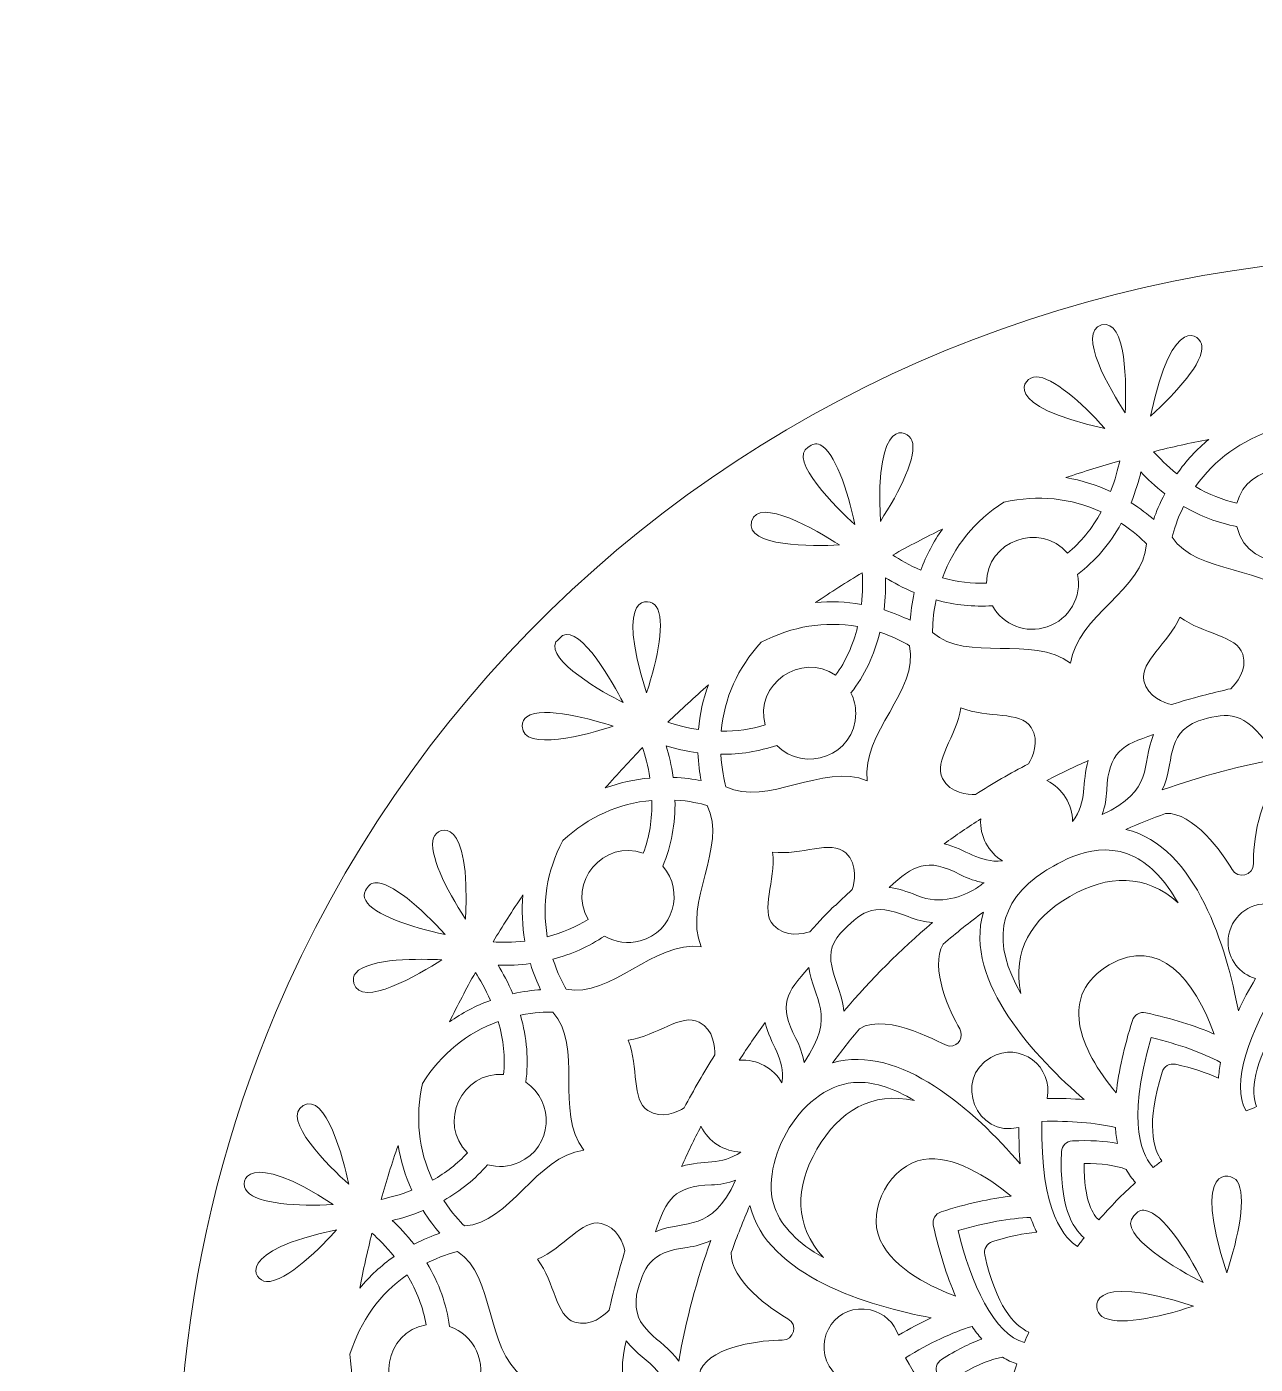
# Model space of a CAD drawing. Header units: inches. Extents: x -25 to 3711, y -26 to 945.
# Drawn here: x 932.6 to 1361.7, y 477.5 to 944.8 of the extents above; entities that cross this region are included whole.
import ezdxf

# ---------------------------------------------------------------- set-up
doc = ezdxf.new("R2010")
doc.units = ezdxf.units.IN
doc.header["$MEASUREMENT"] = 0
doc.layers.add('_U+0421_U+043B_U+043E_U+0439 1', color=7, linetype='Continuous')

# ---------------------------------------------------------------- blocks, each defined once
blk = doc.blocks.new('block 2')
at = {"layer": '_U+0421_U+043B_U+043E_U+0439 1', "lineweight": 0}
for points, knots in [([(750.52, 771.98), (750.4, 772.1), (750.34, 772.18), (750.07, 772.33), (525.97, 944.79), (201.88, 855.08), (93.56, 598.99), (-24.91, 318.93), (179.57, 3), (488.84, 3), (892.5, 3), (1078.2, 519.12), (750.52, 771.98)], [0, 0, 0, 0, 1, 1, 1, 2, 2, 2, 3, 3, 3, 4, 4, 4, 4]), ([(1585.8, 830.21), (1363.62, 924.19), (1111.16, 816.94), (1019.52, 600.29), (952.37, 441.51), (985.37, 253.34), (1112.11, 126.6), (1125.18, 113.53), (1139.26, 101.15), (1153.97, 89.79), (1154.04, 89.72), (1154.1, 89.66), (1154.17, 89.61), (1154.31, 89.49), (1154.47, 89.38), (1154.63, 89.28), (1183.71, 66.91), (1215.62, 48.31), (1249.45, 34.01), (1390.48, -25.65), (1555.66, -6.48), (1680.02, 88.83), (1680.02, 88.83), (1680.27, 88.99), (1680.27, 88.99), (1680.42, 89.1), (1680.57, 89.22), (1680.71, 89.35), (1709.98, 111.88), (1736.6, 138.23), (1759.95, 168.46), (1759.95, 168.46), (1760.12, 168.66), (1760.12, 168.66), (1760.24, 168.8), (1760.35, 168.96), (1760.45, 169.12), (1782.82, 198.21), (1801.42, 230.1), (1815.73, 263.93), (1838.26, 317.2), (1849.68, 373.78), (1849.68, 432.11), (1849.68, 610.21), (1741.73, 764.26), (1585.8, 830.21)], [0, 0, 0, 0, 1, 1, 1, 2, 2, 2, 3, 3, 3, 4, 4, 4, 5, 5, 5, 6, 6, 6, 7, 7, 7, 8, 8, 8, 9, 9, 9, 10, 10, 10, 11, 11, 11, 12, 12, 12, 13, 13, 13, 14, 14, 14, 15, 15, 15, 15]), ([(1343.11, 833.22), (1343.6, 827.52), (1334.5, 817.2), (1325.13, 808.74), (1333.09, 845.93), (1342.79, 836.86), (1343.11, 833.22)], [0, 0, 0, 0, 1, 1, 1, 2, 2, 2, 2]), ([(1308.05, 840.59), (1316.95, 842.97), (1316.74, 819.15), (1316.27, 809.9), (1311.23, 817.68), (1299.15, 838.2), (1308.05, 840.59)], [0, 0, 0, 0, 1, 1, 1, 2, 2, 2, 2]), ([(1285.16, 822.47), (1290.93, 822.47), (1300.94, 813.59), (1309.18, 804.46), (1272.19, 812.37), (1280.69, 822.47), (1285.16, 822.47)], [0, 0, 0, 0, 1, 1, 1, 2, 2, 2, 2]), ([(1241.8, 800.28), (1243.75, 794.91), (1237.63, 782.58), (1230.77, 771.98), (1228.85, 809.64), (1240.49, 803.9), (1241.8, 800.28)], [0, 0, 0, 0, 1, 1, 1, 2, 2, 2, 2]), ([(1368.55, 804.03), (1380.84, 803.48), (1391.58, 799.41), (1400.5, 791.93), (1395.95, 787.17), (1390.87, 783.52), (1385.35, 781.03), (1379.15, 794.34), (1359.04, 792.53), (1355.36, 778.3), (1350.36, 779.44), (1345.5, 781.4), (1340.86, 784.13), (1347.54, 793.64), (1356.84, 800.32), (1368.55, 804.03)], [0, 0, 0, 0, 1, 1, 1, 2, 2, 2, 3, 3, 3, 4, 4, 4, 5, 5, 5, 5]), ([(1205.54, 797.95), (1207.12, 798.91), (1208.17, 799.47), (1209.71, 798.71), (1214.9, 796.14), (1219.27, 783.11), (1221.91, 770.82), (1215.63, 776.49), (1198.31, 793.54), (1205.54, 797.95)], [0, 0, 0, 0, 1, 1, 1, 2, 2, 2, 3, 3, 3, 3]), ([(1334.39, 788.57), (1330.87, 791.34), (1328.11, 794.15), (1326.19, 796.32), (1332.57, 797.92), (1339.03, 799.36), (1345.52, 800.62), (1341.31, 797.17), (1337.58, 793.14), (1334.39, 788.57)], [0, 0, 0, 0, 1, 1, 1, 2, 2, 2, 3, 3, 3, 3]), ([(1311.22, 782.38), (1306.18, 784.73), (1300.96, 786.35), (1295.61, 787.24), (1301.82, 789.37), (1308.11, 791.35), (1314.4, 793.15), (1313.81, 790.31), (1312.82, 786.51), (1311.22, 782.38)], [0, 0, 0, 0, 1, 1, 1, 2, 2, 2, 3, 3, 3, 3]), ([(1321.77, 789.22), (1323.94, 786.92), (1326.74, 784.26), (1330.16, 781.64), (1328.39, 778.28), (1327.13, 775.17), (1326.25, 772.64), (1324.22, 774.4), (1321.58, 776.46), (1318.36, 778.49), (1319.96, 782.45), (1321.05, 786.15), (1321.77, 789.22)], [0, 0, 0, 0, 1, 1, 1, 2, 2, 2, 3, 3, 3, 4, 4, 4, 4]), ([(1376.5, 743.62), (1366.16, 756.95), (1341.46, 753.11), (1332.69, 766.48), (1333.27, 768.84), (1334.45, 772.71), (1336.72, 777.22), (1342.6, 773.77), (1348.83, 771.39), (1355.29, 770.13), (1359.36, 752.63), (1386.05, 754.84), (1386.92, 773), (1394.07, 775.9), (1400.56, 780.37), (1406.28, 786.32), (1409.61, 782.57), (1411.74, 779.16), (1412.91, 777.04), (1407.89, 761.85), (1383.04, 759.17), (1376.5, 743.62)], [0, 0, 0, 0, 1, 1, 1, 2, 2, 2, 3, 3, 3, 4, 4, 4, 5, 5, 5, 6, 6, 6, 7, 7, 7, 7]), ([(1185.79, 771.95), (1188.17, 780.85), (1208.69, 768.76), (1216.47, 763.73), (1207.22, 763.25), (1183.4, 763.05), (1185.79, 771.95)], [0, 0, 0, 0, 1, 1, 1, 2, 2, 2, 2]), ([(1273.93, 778.68), (1285.94, 781.32), (1297.36, 780.17), (1307.91, 775.27), (1304.75, 769.49), (1300.79, 764.64), (1296.1, 760.81), (1286.72, 771.99), (1267.73, 765.17), (1267.84, 750.41), (1262.76, 750.22), (1257.6, 750.84), (1252.45, 752.26), (1256.47, 763.24), (1263.69, 772.12), (1273.93, 778.68)], [0, 0, 0, 0, 1, 1, 1, 2, 2, 2, 3, 3, 3, 4, 4, 4, 5, 5, 5, 5]), ([(1299.69, 753.45), (1305.85, 758.1), (1310.97, 764.11), (1314.95, 771.34), (1319.14, 768.58), (1322.09, 765.83), (1323.76, 764.09), (1322.85, 748.12), (1299.54, 739.1), (1297.24, 722.39), (1283.81, 732.58), (1260.98, 722.49), (1249.03, 733.1), (1249.02, 735.3), (1249.17, 739.45), (1250.23, 744.52), (1256.77, 742.72), (1263.37, 742.05), (1269.9, 742.5), (1273.66, 735.75), (1281.65, 732.59), (1289.08, 735.12), (1296.82, 737.75), (1301.28, 745.62), (1299.69, 753.45)], [0, 0, 0, 0, 1, 1, 1, 2, 2, 2, 3, 3, 3, 4, 4, 4, 5, 5, 5, 6, 6, 6, 7, 7, 7, 8, 8, 8, 8]), ([(1244.93, 754.9), (1240.87, 756.65), (1237.51, 758.61), (1235.11, 760.2), (1240.8, 763.37), (1246.61, 766.42), (1252.47, 769.3), (1249.34, 764.91), (1246.82, 760.1), (1244.93, 754.9)], [0, 0, 0, 0, 1, 1, 1, 2, 2, 2, 3, 3, 3, 3]), ([(1224.17, 742.93), (1218.77, 743.88), (1213.4, 744.1), (1208.11, 743.6), (1213.47, 747.22), (1218.94, 750.71), (1224.46, 754.03), (1224.62, 751.15), (1224.64, 747.27), (1224.17, 742.93)], [0, 0, 0, 0, 1, 1, 1, 2, 2, 2, 3, 3, 3, 3]), ([(1152.47, 742.25), (1155.75, 737.57), (1153.03, 724.08), (1149.14, 712.07), (1137.56, 747.87), (1150.26, 745.41), (1152.47, 742.25)], [0, 0, 0, 0, 1, 1, 1, 2, 2, 2, 2]), ([(1232.58, 752.26), (1235.27, 750.6), (1238.66, 748.76), (1242.64, 747.12), (1241.8, 743.41), (1241.39, 740.09), (1241.2, 737.41), (1238.78, 738.59), (1235.69, 739.89), (1232.06, 741.02), (1232.58, 745.25), (1232.67, 749.11), (1232.58, 752.26)], [0, 0, 0, 0, 1, 1, 1, 2, 2, 2, 3, 3, 3, 4, 4, 4, 4]), ([(1335.4, 738.51), (1343.59, 732.41), (1355.26, 732.2), (1357.37, 725.52), (1359.14, 719.91), (1355.01, 715.24), (1353.18, 713.51), (1350.54, 712.91), (1347.75, 712.22), (1344.47, 711.37), (1344.47, 711.37), (1344.47, 711.37), (1344.47, 711.37), (1342.27, 710.96), (1335.36, 708.87), (1332.45, 707.98), (1330.01, 708.56), (1324.13, 710.55), (1322.86, 716.28), (1321.36, 723.11), (1331.35, 729.13), (1335.4, 738.51)], [0, 0, 0, 0, 1, 1, 1, 2, 2, 2, 3, 3, 3, 4, 4, 4, 5, 5, 5, 6, 6, 6, 7, 7, 7, 7]), ([(1117.43, 729.82), (1118.19, 730.59), (1118.96, 731.36), (1119.73, 732.12), (1126.2, 735.54), (1137.54, 715.18), (1140.88, 708.65), (1134.33, 712), (1113.93, 723.35), (1117.43, 729.82)], [0, 0, 0, 0, 1, 1, 1, 2, 2, 2, 3, 3, 3, 3]), ([(1189.1, 729.71), (1200.02, 735.37), (1211.35, 737.21), (1222.81, 735.2), (1221.25, 728.8), (1218.68, 723.09), (1215.14, 718.18), (1203.16, 726.57), (1186.61, 714.99), (1190.54, 700.82), (1185.68, 699.32), (1180.52, 698.59), (1175.19, 698.62), (1176.23, 710.27), (1180.9, 720.71), (1189.1, 729.71)], [0, 0, 0, 0, 1, 1, 1, 2, 2, 2, 3, 3, 3, 4, 4, 4, 5, 5, 5, 5]), ([(1194.57, 693.71), (1204.13, 683.79), (1222.16, 689.98), (1222.16, 704.91), (1222.16, 707.34), (1221.58, 709.81), (1220.51, 712), (1225.25, 718.09), (1228.65, 725.21), (1230.62, 733.23), (1235.39, 731.64), (1238.94, 729.75), (1241.01, 728.51), (1244.26, 712.84), (1224.08, 698.09), (1226.19, 681.36), (1210.58, 687.72), (1191.13, 672.08), (1176.84, 679.24), (1176.26, 681.35), (1175.33, 685.4), (1175.05, 690.57), (1181.79, 690.53), (1188.38, 691.58), (1194.57, 693.71)], [0, 0, 0, 0, 1, 1, 1, 2, 2, 2, 3, 3, 3, 4, 4, 4, 5, 5, 5, 6, 6, 6, 7, 7, 7, 8, 8, 8, 8]), ([(1170.7, 714.82), (1168.87, 709.85), (1167.71, 704.63), (1167.23, 699.23), (1163.01, 699.84), (1159.36, 700.81), (1156.5, 701.76), (1161.11, 706.22), (1165.86, 710.59), (1170.7, 714.82)], [0, 0, 0, 0, 1, 1, 1, 2, 2, 2, 3, 3, 3, 3]), ([(1107.27, 703.72), (1112.97, 707.7), (1130.77, 702.55), (1137.46, 700.39), (1128.75, 697.57), (1105.7, 691.15), (1105.7, 700.39), (1105.7, 701.91), (1106.2, 702.96), (1107.27, 703.72)], [0, 0, 0, 0, 1, 1, 1, 2, 2, 2, 3, 3, 3, 3]), ([(1282.54, 687.3), (1276.16, 683.92), (1269.93, 680.31), (1263.98, 676.56), (1261.45, 676.5), (1255.2, 676.91), (1252.51, 682.09), (1249.29, 688.3), (1257.39, 696.7), (1258.86, 706.81), (1268.36, 703.03), (1279.68, 705.85), (1283.45, 699.95), (1286.6, 695.01), (1283.85, 689.44), (1282.54, 687.3)], [0, 0, 0, 0, 1, 1, 1, 2, 2, 2, 3, 3, 3, 4, 4, 4, 5, 5, 5, 5]), ([(1365.12, 695.35), (1366.92, 692.97), (1369.03, 690.95), (1371.43, 689.29), (1357.06, 686.74), (1342.92, 683), (1329.27, 678.12), (1333.63, 687.33), (1330.12, 697.61), (1341.86, 702.3), (1350.79, 704.8), (1356.7, 706.41), (1365.12, 695.35)], [0, 0, 0, 0, 1, 1, 1, 2, 2, 2, 3, 3, 3, 4, 4, 4, 4]), ([(1308.21, 669.51), (1309.21, 672.23), (1309.77, 675.09), (1309.88, 678.06), (1310.41, 691.42), (1315.4, 693.92), (1326.2, 697.45), (1321.78, 686.6), (1326.63, 678.05), (1308.21, 669.51)], [0, 0, 0, 0, 1, 1, 1, 2, 2, 2, 3, 3, 3, 3]), ([(1134.7, 678.83), (1138.92, 683.65), (1143.28, 688.39), (1147.72, 692.98), (1148.66, 690.11), (1149.63, 686.47), (1150.27, 682.29), (1144.87, 681.82), (1139.67, 680.66), (1134.7, 678.83)], [0, 0, 0, 0, 1, 1, 1, 2, 2, 2, 3, 3, 3, 3]), ([(1167.04, 691.12), (1167.19, 687.32), (1167.65, 684), (1168.16, 681.37), (1165.52, 681.88), (1162.2, 682.34), (1158.4, 682.49), (1157.81, 686.71), (1156.9, 690.46), (1155.99, 693.48), (1159.02, 692.57), (1162.77, 691.67), (1167.04, 691.12)], [0, 0, 0, 0, 1, 1, 1, 2, 2, 2, 3, 3, 3, 4, 4, 4, 4]), ([(1288.92, 681.42), (1293.69, 683.89), (1298.54, 686.23), (1303.41, 688.41), (1301.01, 680.65), (1303.24, 674.14), (1297.95, 667.12), (1297.9, 672.99), (1294.48, 678.72), (1288.92, 681.42)], [0, 0, 0, 0, 1, 1, 1, 2, 2, 2, 3, 3, 3, 3]), ([(1330.41, 669.9), (1340.02, 670.5), (1350.41, 656.04), (1353.62, 650.35), (1355.65, 646.74), (1361.18, 648.24), (1361.11, 652.37), (1361.02, 658.96), (1362.69, 676.85), (1371.31, 681.09), (1377.14, 682.17), (1383.03, 683.05), (1388.85, 683.71), (1370.96, 666.76), (1378.28, 632.44), (1386.44, 609.2), (1383.1, 611.52), (1379.41, 613.82), (1375.4, 616.08), (1383.1, 624.59), (1377.05, 638.31), (1365.53, 638.31), (1358.19, 638.31), (1352.22, 632.34), (1352.22, 625), (1352.22, 618.94), (1356.24, 613.82), (1361.82, 612.22), (1359.54, 608.34), (1357.54, 604.59), (1355.85, 600.99), (1351.77, 622.49), (1341.32, 658.4), (1316.55, 664.32), (1321.15, 666.34), (1325.67, 668.16), (1330.41, 669.9)], [0, 0, 0, 0, 1, 1, 1, 2, 2, 2, 3, 3, 3, 4, 4, 4, 5, 5, 5, 6, 6, 6, 7, 7, 7, 8, 8, 8, 9, 9, 9, 10, 10, 10, 11, 11, 11, 12, 12, 12, 12]), ([(1150.96, 674.47), (1151.11, 667.88), (1150.11, 661.7), (1147.97, 656.05), (1134.26, 661.04), (1121.2, 645.64), (1128.7, 632.91), (1124.39, 630.21), (1119.61, 628.16), (1114.43, 626.81), (1112.43, 638.34), (1114.24, 649.63), (1119.83, 660.44), (1128.91, 668.73), (1139.37, 673.45), (1150.96, 674.47)], [0, 0, 0, 0, 1, 1, 1, 2, 2, 2, 3, 3, 3, 4, 4, 4, 5, 5, 5, 5]), ([(1154.76, 651.47), (1157.76, 658.58), (1159.19, 666.34), (1159.03, 674.59), (1164.04, 674.29), (1167.96, 673.39), (1170.28, 672.71), (1177.47, 658.43), (1161.8, 638.96), (1168.16, 623.34), (1151.44, 625.45), (1136.71, 605.3), (1121.05, 608.52), (1119.94, 610.41), (1117.99, 614.08), (1116.39, 619), (1122.95, 620.71), (1129.01, 623.43), (1134.44, 627.09), (1138.13, 624.9), (1142.66, 624.25), (1146.82, 625.37), (1158.44, 628.48), (1162.5, 642.72), (1154.76, 651.47)], [0, 0, 0, 0, 1, 1, 1, 2, 2, 2, 3, 3, 3, 4, 4, 4, 5, 5, 5, 6, 6, 6, 7, 7, 7, 8, 8, 8, 8]), ([(1074.71, 661.41), (1076.16, 665.68), (1087.97, 669.61), (1085.82, 633.02), (1078.98, 643.58), (1072.85, 655.91), (1074.71, 661.41)], [0, 0, 0, 0, 1, 1, 1, 2, 2, 2, 2]), ([(1265.82, 668.02), (1265.41, 661.92), (1268.6, 656.29), (1273.4, 653.31), (1265.15, 652.6), (1260.73, 657.53), (1253.06, 659.29), (1257.21, 662.3), (1261.48, 665.22), (1265.82, 668.02)], [0, 0, 0, 0, 1, 1, 1, 2, 2, 2, 3, 3, 3, 3]), ([(1193.15, 656.38), (1203.3, 655.19), (1213.5, 660.84), (1218.67, 656.12), (1223.17, 652), (1221.64, 645.51), (1220.98, 643.39), (1218.66, 641.23), (1216.08, 638.74), (1215.08, 637.79), (1214.08, 637.27), (1214.05, 637.03), (1206.14, 628.56), (1204.01, 627.9), (1197.5, 626.39), (1193.41, 630.86), (1188.68, 636.02), (1194.33, 646.24), (1193.15, 656.38)], [0, 0, 0, 0, 1, 1, 1, 2, 2, 2, 3, 3, 3, 4, 4, 4, 5, 5, 5, 6, 6, 6, 6]), ([(1319.75, 654.64), (1325.35, 651.74), (1330.37, 646.41), (1334.76, 638.72), (1323.5, 648.83), (1310.29, 648.63), (1296.92, 640.9), (1283.48, 633.14), (1276.76, 621.75), (1279.89, 607.02), (1269.8, 624.27), (1271.31, 638.73), (1288.18, 649.74), (1291.67, 651.68), (1305.93, 661.8), (1319.75, 654.64)], [0, 0, 0, 0, 1, 1, 1, 2, 2, 2, 3, 3, 3, 4, 4, 4, 5, 5, 5, 5]), ([(1258.73, 648.52), (1261.41, 647.12), (1264.15, 646.18), (1267, 645.69), (1266.01, 644.98), (1265, 644.26), (1263.99, 643.52), (1259.94, 641.13), (1251.98, 637.71), (1243.56, 641.24), (1239.97, 642.74), (1236.78, 643.68), (1233.82, 644.08), (1242.27, 651.67), (1246.89, 654.76), (1258.73, 648.52)], [0, 0, 0, 0, 1, 1, 1, 2, 2, 2, 3, 3, 3, 4, 4, 4, 5, 5, 5, 5]), ([(1050.96, 642.94), (1051.9, 644.61), (1052.5, 645.56), (1054.2, 645.67), (1059.97, 646.03), (1070.28, 636.94), (1078.71, 627.62), (1066.64, 630.2), (1053.77, 634.48), (1050.98, 639.54), (1050.37, 640.66), (1050.31, 641.79), (1050.96, 642.94)], [0, 0, 0, 0, 1, 1, 1, 2, 2, 2, 3, 3, 3, 4, 4, 4, 4]), ([(1105.92, 641.42), (1105.42, 636.1), (1105.65, 630.73), (1106.6, 625.34), (1102.22, 624.82), (1098.34, 624.85), (1095.47, 625.02), (1098.8, 630.56), (1102.3, 636.04), (1105.92, 641.42)], [0, 0, 0, 0, 1, 1, 1, 2, 2, 2, 3, 3, 3, 3]), ([(1240.46, 633.86), (1243.24, 632.7), (1246.1, 632), (1249.02, 631.76), (1237.77, 622.26), (1227.57, 612.07), (1218.05, 600.85), (1217.32, 610.49), (1208.86, 619.74), (1216.86, 628.03), (1223.6, 635.01), (1227.66, 639.23), (1240.46, 633.86)], [0, 0, 0, 0, 1, 1, 1, 2, 2, 2, 3, 3, 3, 4, 4, 4, 4]), ([(1258.48, 594.64), (1255.2, 600.15), (1247.84, 616.11), (1252.71, 624.23), (1257.37, 628.23), (1261.94, 631.89), (1266.77, 635.47), (1259.67, 611.09), (1285.48, 584.16), (1302.02, 569.91), (1297.97, 570.25), (1293.62, 570.4), (1289.02, 570.35), (1291.44, 581.23), (1279.57, 590.58), (1269.34, 584.67), (1256.14, 577.05), (1264.21, 556.46), (1279.18, 560.23), (1279.13, 555.73), (1279.28, 551.47), (1279.62, 547.51), (1263.67, 566.02), (1237.52, 589.58), (1214.07, 582.76), (1217.1, 586.83), (1220.26, 590.83), (1223.52, 594.71), (1233.66, 600.82), (1253.05, 588.58), (1255.05, 588.58), (1258.13, 588.58), (1260.09, 591.95), (1258.48, 594.64)], [0, 0, 0, 0, 1, 1, 1, 2, 2, 2, 3, 3, 3, 4, 4, 4, 5, 5, 5, 6, 6, 6, 7, 7, 7, 8, 8, 8, 9, 9, 9, 10, 10, 10, 11, 11, 11, 11]), ([(1323.5, 600.26), (1321.46, 600.71), (1319.45, 599.55), (1318.82, 597.56), (1315.89, 588.25), (1314, 579.76), (1313.2, 572.25), (1300.07, 587.66), (1292.91, 606.73), (1310.72, 617), (1328.35, 627.19), (1340.33, 611.78), (1347.43, 592.84), (1340.68, 595.74), (1332.66, 598.23), (1323.5, 600.26)], [0, 0, 0, 0, 1, 1, 1, 2, 2, 2, 3, 3, 3, 4, 4, 4, 5, 5, 5, 5]), ([(1047.52, 614.16), (1052.01, 619.5), (1070.59, 619.11), (1077.55, 618.76), (1069.76, 613.71), (1049.24, 601.63), (1046.86, 610.53), (1046.46, 612), (1046.68, 613.15), (1047.52, 614.16)], [0, 0, 0, 0, 1, 1, 1, 2, 2, 2, 3, 3, 3, 3]), ([(1102.4, 606.88), (1100.74, 610.81), (1098.89, 614.19), (1097.23, 616.88), (1100.98, 616.76), (1104.76, 616.95), (1108.51, 617.46), (1109.64, 613.83), (1110.94, 610.74), (1112.11, 608.33), (1109.44, 608.14), (1106.11, 607.72), (1102.4, 606.88)], [0, 0, 0, 0, 1, 1, 1, 2, 2, 2, 3, 3, 3, 4, 4, 4, 4]), ([(1094.59, 604.59), (1089.41, 602.7), (1084.61, 600.18), (1080.23, 597.05), (1083.1, 602.89), (1086.13, 608.68), (1089.3, 614.36), (1090.87, 611.94), (1092.83, 608.59), (1094.59, 604.59)], [0, 0, 0, 0, 1, 1, 1, 2, 2, 2, 3, 3, 3, 3]), ([(1205.74, 616.04), (1207.27, 605.17), (1215.67, 599.68), (1204.13, 582.84), (1203.64, 585.76), (1202.69, 588.58), (1201.28, 591.27), (1195.06, 603.08), (1197.95, 607.4), (1205.74, 616.04)], [0, 0, 0, 0, 1, 1, 1, 2, 2, 2, 3, 3, 3, 3]), ([(1388.84, 590.18), (1385.39, 593.13), (1380.96, 596.02), (1375.63, 598.79), (1373.78, 599.75), (1371.54, 599.15), (1370.41, 597.39), (1360.6, 582), (1360.21, 572.8), (1362.21, 567.48), (1361.01, 566.98), (1359.81, 566.47), (1358.62, 565.95), (1352.8, 575.19), (1360.27, 594.25), (1369.83, 610.02), (1378.62, 605.21), (1385.73, 600.29), (1391.01, 595.36), (1390.15, 593.6), (1389.43, 591.87), (1388.84, 590.18)], [0, 0, 0, 0, 1, 1, 1, 2, 2, 2, 3, 3, 3, 4, 4, 4, 5, 5, 5, 6, 6, 6, 7, 7, 7, 7]), ([(1116.4, 600.52), (1127.05, 588.58), (1116.95, 565.72), (1127.14, 552.28), (1110.44, 549.99), (1101.43, 526.71), (1085.47, 525.77), (1083.91, 527.31), (1081.08, 530.35), (1078.25, 534.68), (1084.14, 538.04), (1089.29, 542.23), (1093.59, 547.17), (1097.21, 546.14), (1101.04, 546.41), (1104.52, 547.96), (1116.46, 553.32), (1117.04, 569.24), (1106.91, 575.98), (1107.97, 583.62), (1107.35, 591.49), (1105.05, 599.42), (1109.96, 600.43), (1113.98, 600.57), (1116.4, 600.52)], [0, 0, 0, 0, 1, 1, 1, 2, 2, 2, 3, 3, 3, 4, 4, 4, 5, 5, 5, 6, 6, 6, 7, 7, 7, 8, 8, 8, 8]), ([(1172.97, 585.56), (1169.22, 579.61), (1165.61, 573.37), (1162.23, 567), (1160.07, 565.69), (1154.47, 562.95), (1149.57, 566.08), (1143.68, 569.84), (1146.49, 581.17), (1142.72, 590.66), (1152.86, 592.15), (1161.23, 600.24), (1167.44, 597.01), (1172.66, 594.3), (1173.05, 588.08), (1172.97, 585.56)], [0, 0, 0, 0, 1, 1, 1, 2, 2, 2, 3, 3, 3, 4, 4, 4, 5, 5, 5, 5]), ([(1097.29, 597.22), (1099.14, 590.89), (1099.77, 584.66), (1099.16, 578.65), (1084.58, 579.9), (1076.07, 561.62), (1086.54, 551.3), (1083.08, 547.58), (1078.99, 544.37), (1074.34, 541.73), (1069.42, 552.34), (1068.25, 563.72), (1070.85, 575.6), (1077.47, 585.96), (1086.36, 593.23), (1097.29, 597.22)], [0, 0, 0, 0, 1, 1, 1, 2, 2, 2, 3, 3, 3, 4, 4, 4, 5, 5, 5, 5]), ([(1196.41, 575.84), (1193.46, 580.85), (1187.7, 584.14), (1181.51, 583.71), (1184.4, 588.18), (1187.41, 592.58), (1190.53, 596.86), (1192.36, 589), (1197.47, 584.5), (1196.41, 575.84)], [0, 0, 0, 0, 1, 1, 1, 2, 2, 2, 3, 3, 3, 3]), ([(1348.88, 577.36), (1344.78, 579.32), (1339.76, 580.97), (1333.89, 582.27), (1331.85, 582.72), (1329.84, 581.56), (1329.21, 579.56), (1323.53, 561.56), (1326.11, 552.7), (1329.08, 548.5), (1328.06, 547.73), (1327.06, 546.95), (1326.09, 546.16), (1322.86, 549.5), (1316.31, 560.61), (1325.38, 591.61), (1335.12, 589.24), (1343.26, 586.32), (1349.63, 582.93), (1349.26, 581.01), (1349, 579.15), (1348.88, 577.36)], [0, 0, 0, 0, 1, 1, 1, 2, 2, 2, 3, 3, 3, 4, 4, 4, 5, 5, 5, 6, 6, 6, 7, 7, 7, 7]), ([(1223.17, 575.95), (1229.1, 575.95), (1235.57, 573.85), (1242.72, 569.59), (1227.77, 572.85), (1216.37, 566.02), (1208.62, 552.61), (1200.89, 539.22), (1200.68, 525.98), (1210.86, 514.71), (1201.96, 519.75), (1196.27, 525.59), (1193.88, 532.15), (1188.08, 548.1), (1203.48, 575.95), (1223.17, 575.95)], [0, 0, 0, 0, 1, 1, 1, 2, 2, 2, 3, 3, 3, 4, 4, 4, 5, 5, 5, 5]), ([(1029.18, 567.86), (1037.16, 572.47), (1043.13, 549.39), (1045.07, 540.35), (1038.27, 546.48), (1021.19, 563.24), (1029.18, 567.86)], [0, 0, 0, 0, 1, 1, 1, 2, 2, 2, 2]), ([(1313.59, 554.63), (1309.12, 555.47), (1303.84, 555.76), (1297.85, 555.5), (1295.76, 555.41), (1294.12, 553.76), (1294.03, 551.68), (1293.2, 532.82), (1297.98, 524.93), (1301.94, 521.64), (1301.16, 520.63), (1300.4, 519.62), (1299.65, 518.61), (1295.68, 521), (1286.47, 530.05), (1287.21, 562.32), (1297.19, 562.55), (1305.82, 561.84), (1312.88, 560.19), (1313.02, 558.25), (1313.26, 556.39), (1313.59, 554.63)], [0, 0, 0, 0, 1, 1, 1, 2, 2, 2, 3, 3, 3, 4, 4, 4, 5, 5, 5, 6, 6, 6, 7, 7, 7, 7]), ([(1182.03, 551.59), (1175.22, 546.88), (1168.84, 548.92), (1161.33, 546.57), (1163.45, 551.3), (1165.72, 555.99), (1168.11, 560.6), (1170.74, 555.17), (1176.28, 551.78), (1182.03, 551.59)], [0, 0, 0, 0, 1, 1, 1, 2, 2, 2, 3, 3, 3, 3]), ([(1039.67, 533.26), (1027.1, 532.62), (1013.35, 533.47), (1009.53, 537.83), (1006.38, 541.41), (1009.46, 553.14), (1039.67, 533.26)], [0, 0, 0, 0, 1, 1, 1, 2, 2, 2, 2]), ([(1056.35, 535.06), (1058.16, 541.38), (1060.15, 547.69), (1062.29, 553.92), (1063.18, 548.56), (1064.8, 543.33), (1067.16, 538.28), (1063, 536.62), (1059.2, 535.64), (1056.35, 535.06)], [0, 0, 0, 0, 1, 1, 1, 2, 2, 2, 3, 3, 3, 3]), ([(1251.97, 530.7), (1249.98, 530.07), (1248.82, 528.06), (1249.27, 526.02), (1251.38, 516.49), (1253.99, 508.2), (1257.05, 501.29), (1249.69, 503.91), (1235.43, 510.46), (1230.74, 520.81), (1225.71, 531.9), (1234.65, 547.26), (1245.84, 549.04), (1256.17, 550.69), (1268.31, 542.9), (1276.42, 536.22), (1269.09, 535.37), (1260.89, 533.52), (1251.97, 530.7)], [0, 0, 0, 0, 1, 1, 1, 2, 2, 2, 3, 3, 3, 4, 4, 4, 5, 5, 5, 6, 6, 6, 6]), ([(1307.08, 527.88), (1305.23, 529.45), (1301.9, 534.15), (1301.93, 547.6), (1308, 547.63), (1312.98, 546.93), (1316.69, 545.55), (1317.63, 543.8), (1318.71, 542.26), (1319.94, 540.95), (1315.41, 536.88), (1311.09, 532.5), (1307.08, 527.88)], [0, 0, 0, 0, 1, 1, 1, 2, 2, 2, 3, 3, 3, 4, 4, 4, 4]), ([(1351.77, 509.39), (1339.08, 548.23), (1353.41, 544.44), (1355.41, 541.45), (1358.82, 536.33), (1355.89, 522.01), (1351.77, 509.39)], [0, 0, 0, 0, 1, 1, 1, 2, 2, 2, 2]), ([(1171.74, 540.12), (1174.69, 540.23), (1177.53, 540.79), (1180.23, 541.77), (1171.59, 523.23), (1163.12, 528.26), (1152.24, 523.76), (1156.06, 535.19), (1158.65, 539.61), (1171.74, 540.12)], [0, 0, 0, 0, 1, 1, 1, 2, 2, 2, 3, 3, 3, 3]), ([(1198.47, 493.33), (1192.74, 496.53), (1178.11, 506.88), (1178.7, 516.48), (1180.7, 522.11), (1182.84, 527.56), (1185.2, 532.96), (1191.14, 508.21), (1227.04, 497.76), (1248.54, 493.68), (1244.86, 491.95), (1241.02, 489.9), (1237.06, 487.56), (1235.66, 492.01), (1232.06, 495.35), (1227.29, 496.43), (1215.76, 499.01), (1207.16, 486.71), (1212.87, 476.82), (1217.31, 469.12), (1227.55, 468.03), (1233.6, 473.88), (1235.81, 469.96), (1238.06, 466.35), (1240.34, 463.08), (1219.67, 470.3), (1183.33, 479.21), (1165.82, 460.7), (1166.38, 465.66), (1167.07, 470.49), (1167.94, 475.5), (1172.22, 484.17), (1189.97, 485.9), (1196.51, 485.83), (1200.67, 485.86), (1202.06, 491.34), (1198.47, 493.33)], [0, 0, 0, 0, 1, 1, 1, 2, 2, 2, 3, 3, 3, 4, 4, 4, 5, 5, 5, 6, 6, 6, 7, 7, 7, 8, 8, 8, 9, 9, 9, 10, 10, 10, 11, 11, 11, 12, 12, 12, 12]), ([(1060.29, 527.69), (1063.36, 528.41), (1067.07, 529.5), (1071.04, 531.16), (1073.07, 527.94), (1075.13, 525.3), (1076.89, 523.27), (1074.35, 522.4), (1071.24, 521.13), (1067.87, 519.36), (1065.25, 522.73), (1062.59, 525.52), (1060.29, 527.69)], [0, 0, 0, 0, 1, 1, 1, 2, 2, 2, 3, 3, 3, 4, 4, 4, 4]), ([(1139.03, 508.37), (1139.03, 508.37), (1139.03, 508.37), (1139.03, 508.37), (1138.29, 506.2), (1136.5, 498.44), (1136.02, 496.35), (1134.29, 494.51), (1129.61, 490.38), (1124, 492.16), (1117.33, 494.27), (1117.12, 505.94), (1111.02, 514.13), (1120.4, 518.18), (1126.41, 528.17), (1133.25, 526.66), (1138.97, 525.4), (1140.97, 519.51), (1141.55, 517.07), (1140.65, 514.12), (1139.8, 511.2), (1139.03, 508.37)], [0, 0, 0, 0, 1, 1, 1, 2, 2, 2, 3, 3, 3, 4, 4, 4, 5, 5, 5, 6, 6, 6, 7, 7, 7, 7]), ([(1267.26, 515.64), (1271.21, 497.8), (1277.44, 491.02), (1282.63, 488.68), (1282.12, 487.47), (1281.63, 486.27), (1281.16, 485.06), (1270.51, 487.5), (1262.31, 506.25), (1257.92, 524.15), (1267.54, 526.96), (1276.05, 528.51), (1283.27, 528.74), (1283.9, 526.9), (1284.61, 525.17), (1285.39, 523.56), (1280.86, 523.21), (1275.69, 522.12), (1269.96, 520.32), (1267.97, 519.69), (1266.81, 517.67), (1267.26, 515.64)], [0, 0, 0, 0, 1, 1, 1, 2, 2, 2, 3, 3, 3, 4, 4, 4, 5, 5, 5, 6, 6, 6, 7, 7, 7, 7]), ([(1323.45, 531.23), (1329.48, 530.03), (1337.54, 517.82), (1343.54, 505.98), (1335.47, 510.08), (1312.98, 522.79), (1319.31, 529.31), (1320.72, 530.78), (1321.61, 531.6), (1323.45, 531.23)], [0, 0, 0, 0, 1, 1, 1, 2, 2, 2, 3, 3, 3, 3]), ([(1016.28, 506.35), (1011.65, 506.65), (1005.22, 517.09), (1040.82, 524.43), (1036.08, 519.19), (1023.33, 505.92), (1016.28, 506.35)], [0, 0, 0, 0, 1, 1, 1, 2, 2, 2, 2]), ([(1060.93, 515.12), (1056.37, 511.93), (1052.35, 508.21), (1048.9, 504.01), (1050.17, 510.48), (1051.6, 516.92), (1053.19, 523.28), (1055.36, 521.34), (1058.16, 518.58), (1060.93, 515.12)], [0, 0, 0, 0, 1, 1, 1, 2, 2, 2, 3, 3, 3, 3]), ([(1163.26, 518.29), (1166.18, 518.66), (1168.95, 519.46), (1171.55, 520.67), (1166.65, 507.04), (1162.89, 492.91), (1160.32, 478.54), (1154.49, 487.03), (1143.76, 489.09), (1145.62, 501.68), (1148.12, 511.43), (1150.08, 516.61), (1163.26, 518.29)], [0, 0, 0, 0, 1, 1, 1, 2, 2, 2, 3, 3, 3, 4, 4, 4, 4]), ([(1080.23, 490.67), (1079.28, 498.34), (1076.64, 505.78), (1072.37, 512.84), (1076.85, 515.09), (1080.7, 516.26), (1083.05, 516.84), (1096.42, 508.06), (1092.58, 483.37), (1105.9, 473.03), (1090.36, 466.49), (1087.67, 441.64), (1072.49, 436.62), (1070.36, 437.79), (1066.92, 439.94), (1063.15, 443.3), (1068.02, 448.08), (1071.93, 453.49), (1074.82, 459.42), (1081.13, 459.32), (1086.8, 462.89), (1089.57, 468.74), (1094, 478.09), (1088.67, 487.79), (1080.23, 490.67)], [0, 0, 0, 0, 1, 1, 1, 2, 2, 2, 3, 3, 3, 4, 4, 4, 5, 5, 5, 6, 6, 6, 7, 7, 7, 8, 8, 8, 8]), ([(1340.14, 497.76), (1327.48, 493.62), (1313.13, 490.68), (1308.14, 494.17), (1304.75, 496.53), (1302.01, 510.22), (1340.14, 497.76)], [0, 0, 0, 0, 1, 1, 1, 2, 2, 2, 2]), ([(1065.44, 508.7), (1068.86, 503.07), (1071.08, 497.22), (1072.06, 491.25), (1057.69, 488.71), (1054.12, 468.84), (1066.94, 461.58), (1064.54, 457.05), (1061.39, 452.86), (1057.55, 449.08), (1050.1, 457.99), (1046.05, 468.71), (1045.49, 480.98), (1049.21, 492.7), (1055.92, 502.02), (1065.44, 508.7)], [0, 0, 0, 0, 1, 1, 1, 2, 2, 2, 3, 3, 3, 4, 4, 4, 5, 5, 5, 5]), ([(1262.81, 490.7), (1263.9, 489.08), (1265.03, 487.59), (1266.2, 486.24), (1261.91, 484.73), (1257.19, 482.34), (1252.14, 479.11), (1250.37, 477.99), (1249.77, 475.75), (1250.74, 473.89), (1255.66, 464.43), (1263.3, 453.32), (1272.54, 451.83), (1272.36, 450.56), (1272.21, 449.28), (1272.07, 447.99), (1258.94, 448.01), (1245.88, 468.06), (1239.51, 479.7), (1248.05, 484.89), (1255.87, 488.59), (1262.81, 490.7)], [0, 0, 0, 0, 1, 1, 1, 2, 2, 2, 3, 3, 3, 4, 4, 4, 5, 5, 5, 6, 6, 6, 7, 7, 7, 7]), ([(1157.28, 455.96), (1155.4, 458.24), (1153.17, 460.19), (1150.61, 461.8), (1139.46, 468.84), (1139.6, 474.19), (1141.98, 485.64), (1149.13, 476.36), (1158.65, 476.92), (1157.28, 455.96)], [0, 0, 0, 0, 1, 1, 1, 2, 2, 2, 3, 3, 3, 3]), ([(1259.62, 474.31), (1264.9, 477.37), (1269.53, 479.26), (1273.42, 479.92), (1275.09, 478.88), (1276.78, 478.1), (1278.47, 477.58), (1276.55, 471.74), (1275, 465.78), (1273.84, 459.78), (1271.47, 460.24), (1266.29, 462.68), (1259.62, 474.31)], [0, 0, 0, 0, 1, 1, 1, 2, 2, 2, 3, 3, 3, 4, 4, 4, 4])]:
    blk.add_open_spline(points, degree=3, knots=knots, dxfattribs=at)

msp = doc.modelspace()

# ---------------------------------------------------------------- block references
at = {"layer": '_U+0421_U+043B_U+043E_U+0439 1'}
msp.add_blockref('block 2', (0, 0), dxfattribs=at)

doc.saveas('drawing.dxf')
